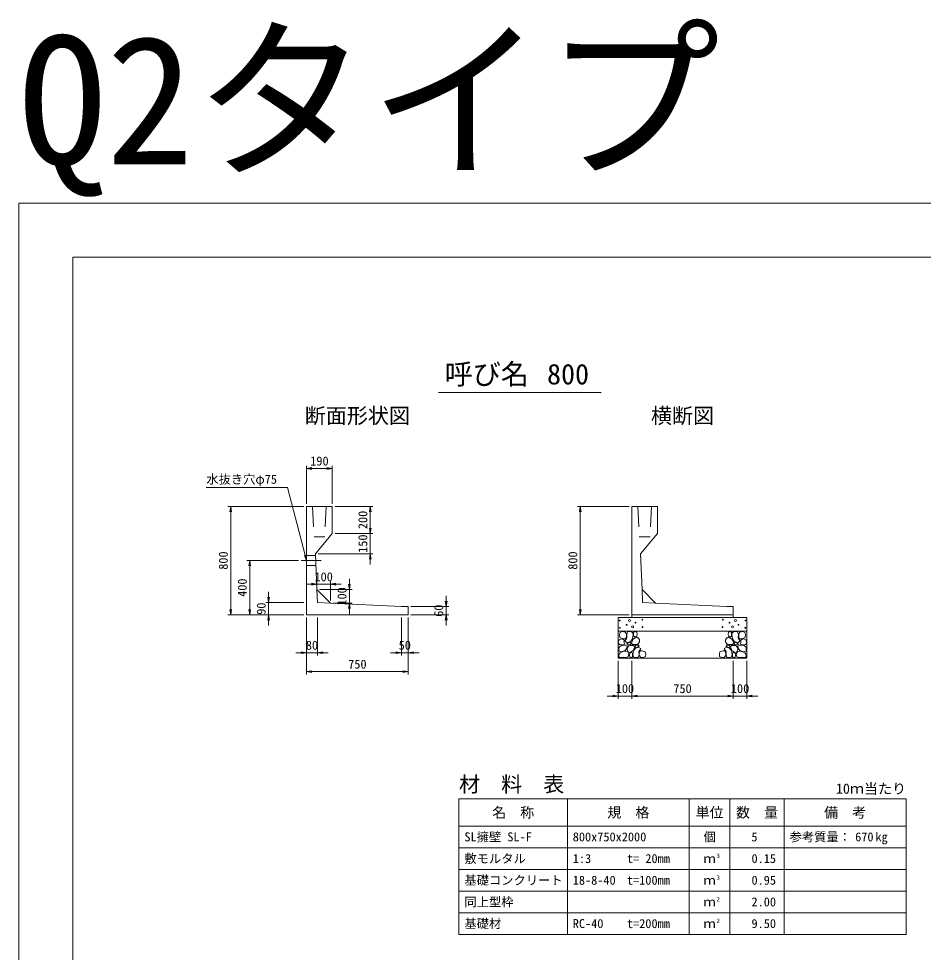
# Model space of a CAD drawing. Units: millimetres at full size, sheet at 1:25. Extents: x 0 to 16820, y 0 to 13241.
# Drawn here: x 0 to 6677, y 6348 to 13241 of the extents above; entities that cross this region are included whole.
import ezdxf
from ezdxf.enums import TextEntityAlignment as Align

# ---------------------------------------------------------------- set-up
doc = ezdxf.new("R2010")
doc.units = ezdxf.units.MM
doc.header["$LTSCALE"] = 25
doc.linetypes.add('CHAIN', pattern=[18.5, 12, -1.5, 3.5, -1.5])
doc.linetypes.add('DASHED_SPACED', pattern=[12, 6, -6])
for name, color, linetype, lineweight in [('D-BMK', 2, 'CHAIN', 13), ('D-DCR-HCHn', 4, 'Continuous', 9), ('D-MTR-FRAM', 7, 'Continuous', 13), ('D-MTR-LINE', 7, 'Continuous', 13), ('D-STR-DIM', 7, 'Continuous', 13), ('D-STR-STRn', 1, 'Continuous', 13), ('D-STR-TXT', 7, 'Continuous', 13), ('D-TTL', 2, 'Continuous', 13), ('D-TTL-TXT', 7, 'Continuous', 13)]:
    doc.layers.add(name, color=color, linetype=linetype, lineweight=lineweight)
doc.layers.add('D-MTR', color=7, linetype='Continuous')
doc.layers.add('D-MTR-TXT', color=7, linetype='Continuous')
doc.styles.add('ＭＳ ゴシック', font='')
doc.styles.get('ＭＳ ゴシック').set_extended_font_data('MS Gothic')

# ---------------------------------------------------------------- blocks, each defined once
blk = doc.blocks.new('open_arrow')
at = {"color": 0, "linetype": 'Continuous', "lineweight": -2}
blk.add_lwpolyline([(7.5, 1.25), (0, 0), (7.5, -1.25)], dxfattribs=at)

msp = doc.modelspace()

# ---------------------------------------------------------------- linework, layer by layer
at = {"layer": 'D-BMK'}
msp.add_line((2232.84, 9240), (2085, 9240), dxfattribs=at)
at = {"layer": 'D-DCR-HCHn'}
for points in [[(4476.2, 8711.59), (4455.4, 8716.22), (4436.9, 8706.97), (4434.59, 8686.17), (4439.21, 8669.99), (4462.33, 8663.05), (4478.51, 8663.05), (4485.44, 8674.61), (4485.44, 8700.04)], [(4494.69, 8713.91), (4487.76, 8693.1), (4490.07, 8669.99), (4473.89, 8644.56), (4494.69, 8633), (4517.8, 8644.56), (4531.67, 8663.05), (4536.3, 8693.1), (4531.67, 8709.28), (4517.8, 8716.22)], [(4538.61, 8709.28), (4538.61, 8681.55), (4550.16, 8674.61), (4561.72, 8681.55), (4564.03, 8697.73), (4561.72, 8711.59), (4545.54, 8716.22)], [(5261.39, 8709.28), (5261.39, 8681.55), (5249.84, 8674.61), (5238.28, 8681.55), (5235.97, 8697.73), (5238.28, 8711.59), (5254.46, 8716.22)], [(5305.31, 8713.91), (5312.24, 8693.1), (5309.93, 8669.99), (5326.11, 8644.56), (5305.31, 8633), (5282.2, 8644.56), (5268.33, 8663.05), (5263.7, 8693.1), (5268.33, 8709.28), (5282.2, 8716.22)], [(5323.8, 8711.59), (5344.6, 8716.22), (5363.1, 8706.97), (5365.41, 8686.17), (5360.79, 8669.99), (5337.67, 8663.05), (5321.49, 8663.05), (5314.56, 8674.61), (5314.56, 8700.04)], [(4432.28, 8653.81), (4425.35, 8633), (4434.59, 8619.14), (4457.71, 8616.82), (4473.49, 8623.6), (4466.95, 8639.94), (4471.58, 8649.18), (4462.33, 8658.43), (4448.46, 8663.05)], [(4499.31, 8633), (4487.76, 8623.76), (4492.38, 8616.82), (4508.56, 8616.82), (4515.49, 8619.14), (4520.12, 8628.38), (4513.18, 8635.32)], [(4533.98, 8658.43), (4522.43, 8630.69), (4531.67, 8619.14), (4559.41, 8619.14), (4570.97, 8623.76), (4582.53, 8639.94), (4582.53, 8653.81), (4570.97, 8672.3), (4557.1, 8674.61)], [(5266.02, 8658.43), (5277.57, 8630.69), (5268.33, 8619.14), (5240.59, 8619.14), (5229.03, 8623.76), (5217.47, 8639.94), (5217.47, 8653.81), (5229.03, 8672.3), (5242.9, 8674.61)], [(5300.69, 8633), (5312.24, 8623.76), (5307.62, 8616.82), (5291.44, 8616.82), (5284.51, 8619.14), (5279.88, 8628.38), (5286.82, 8635.32)], [(5367.72, 8653.81), (5374.65, 8633), (5365.41, 8619.14), (5342.29, 8616.82), (5326.51, 8623.6), (5333.05, 8639.94), (5328.42, 8649.18), (5337.67, 8658.43), (5351.54, 8663.05)], [(4476.16, 8577.01), (4493.28, 8602.69), (4491.14, 8609.11), (4467.59, 8615.53), (4446.19, 8613.39), (4431.21, 8600.55), (4429.07, 8585.57), (4431.21, 8570.59), (4448.33, 8566.31)], [(4484.72, 8523.5), (4499.7, 8529.92), (4503.98, 8551.33), (4495.42, 8566.31), (4480.44, 8570.59), (4461.17, 8568.45), (4439.77, 8559.89), (4429.07, 8547.05), (4429.07, 8532.06), (4435.49, 8523.5), (4461.17, 8525.64)], [(4536.08, 8577.01), (4546.78, 8602.69), (4538.22, 8613.39), (4512.54, 8613.39), (4501.84, 8609.11), (4491.14, 8594.13), (4491.14, 8581.29), (4501.84, 8564.17), (4514.68, 8562.03)], [(4531.8, 8529.92), (4531.8, 8555.61), (4521.1, 8562.03), (4510.4, 8555.61), (4508.26, 8540.62), (4510.4, 8527.78), (4525.38, 8523.5)], [(4572.47, 8525.64), (4578.89, 8544.91), (4576.75, 8566.31), (4591.73, 8589.85), (4572.47, 8600.55), (4551.06, 8589.85), (4538.22, 8572.73), (4533.94, 8544.91), (4538.22, 8529.92), (4551.06, 8523.5)], [(4568.19, 8600.55), (4578.89, 8609.11), (4574.61, 8615.53), (4559.62, 8615.53), (4553.2, 8613.39), (4548.92, 8604.83), (4555.34, 8598.41)], [(4589.59, 8527.78), (4608.85, 8523.5), (4625.97, 8532.06), (4628.11, 8551.33), (4623.83, 8566.31), (4602.43, 8572.73), (4587.45, 8572.73), (4581.03, 8562.03), (4581.03, 8538.48)], [(5210.41, 8527.78), (5191.15, 8523.5), (5174.03, 8532.06), (5171.89, 8551.33), (5176.17, 8566.31), (5197.57, 8572.73), (5212.55, 8572.73), (5218.97, 8562.03), (5218.97, 8538.48)], [(5227.53, 8525.64), (5221.11, 8544.91), (5223.25, 8566.31), (5208.27, 8589.85), (5227.53, 8600.55), (5248.94, 8589.85), (5261.78, 8572.73), (5266.06, 8544.91), (5261.78, 8529.92), (5248.94, 8523.5)], [(5231.81, 8600.55), (5221.11, 8609.11), (5225.39, 8615.53), (5240.38, 8615.53), (5246.8, 8613.39), (5251.08, 8604.83), (5244.66, 8598.41)], [(5263.92, 8577.01), (5253.22, 8602.69), (5261.78, 8613.39), (5287.46, 8613.39), (5298.16, 8609.11), (5308.86, 8594.13), (5308.86, 8581.29), (5298.16, 8564.17), (5285.32, 8562.03)], [(5268.2, 8529.92), (5268.2, 8555.61), (5278.9, 8562.03), (5289.6, 8555.61), (5291.74, 8540.62), (5289.6, 8527.78), (5274.62, 8523.5)], [(5315.28, 8523.5), (5300.3, 8529.92), (5296.02, 8551.33), (5304.58, 8566.31), (5319.56, 8570.59), (5338.83, 8568.45), (5360.23, 8559.89), (5370.93, 8547.05), (5370.93, 8532.06), (5364.51, 8523.5), (5338.83, 8525.64)], [(5323.84, 8577.01), (5306.72, 8602.69), (5308.86, 8609.11), (5332.41, 8615.53), (5353.81, 8613.39), (5368.79, 8600.55), (5370.93, 8585.57), (5368.79, 8570.59), (5351.67, 8566.31)]]:
    msp.add_lwpolyline(points, close=True, dxfattribs=at)
for centre, radius in [((4435.73, 8797.43), 3), ((4487.29, 8765.76), 3), ((4508.34, 8797.43), 7.5), ((4531.66, 8749.97), 7.5), ((4552.71, 8781.64), 3), ((4603.13, 8803.48), 3), ((5196.87, 8803.48), 3), ((5247.29, 8781.64), 3), ((5268.34, 8749.97), 7.5), ((5291.66, 8797.43), 7.5), ((5312.71, 8765.76), 3), ((5364.27, 8797.43), 3), ((4436.87, 8743.92), 3), ((4604.27, 8749.97), 3), ((5195.73, 8749.97), 3), ((5363.13, 8743.92), 3)]:
    msp.add_circle(centre, radius, dxfattribs=at)
at = {"layer": 'D-MTR-FRAM'}
for p, q in [((3250, 7480), (6550, 7480)), ((3250, 7480), (3250, 6480)), ((6550, 7480), (6550, 6480)), ((3250, 6480), (6550, 6480))]:
    msp.add_line(p, q, dxfattribs=at)
at = {"layer": 'D-MTR-LINE'}
for p, q in [((4050, 7480), (4050, 6480)), ((4950, 7480), (4950, 6480)), ((5250, 7480), (5250, 6480)), ((5650, 7480), (5650, 6480)), ((3250, 7280), (6550, 7280)), ((3250, 7120), (6550, 7120)), ((3250, 6960), (6550, 6960)), ((3250, 6800), (6550, 6800)), ((3250, 6640), (6550, 6640))]:
    msp.add_line(p, q, dxfattribs=at)
at = {"layer": 'D-STR-DIM'}
for p, q in [((2125, 9660), (2125, 9940)), ((2315, 9660), (2315, 9940)), ((2125, 9920), (2315, 9920)), ((2105, 9640), (1545, 9640)), ((1565, 8840), (1565, 9640)), ((2335, 9640), (2615, 9640)), ((2595, 9640), (2595, 9440)), ((4505, 9640), (4125, 9640)), ((4145, 8840), (4145, 9640)), ((2595, 9520), (2595, 9210)), ((2335, 9440), (2615, 9440)), ((2335, 9440), (2615, 9440)), ((2065, 9240), (1685, 9240)), ((1705, 8840), (1705, 9240)), ((2210.88, 9290), (2615, 9290)), ((2441.26, 9105.34), (2441.26, 8845.34)), ((2381.26, 9065.34), (2121.26, 9065.34)), ((2201.26, 9045.34), (2201.26, 9085.34)), ((2301.26, 8945.34), (2301.26, 9085.34)), ((1845, 8760), (1845, 9010)), ((2221.26, 9025.34), (2461.26, 9025.34)), ((3155, 8760), (3155, 8980)), ((2105, 8930), (1825, 8930)), ((2321.26, 8925.34), (2461.26, 8925.34)), ((2895, 8900), (3175, 8900)), ((2105, 8840), (1545, 8840)), ((2105, 8840), (1685, 8840)), ((2105, 8840), (1825, 8840)), ((2895, 8840), (3175, 8840)), ((4505, 8840), (4125, 8840)), ((2125, 8820), (2125, 8540)), ((2125, 8820), (2125, 8400)), ((2205, 8820), (2205, 8540)), ((2825, 8820), (2825, 8540)), ((2875, 8820), (2875, 8400)), ((2875, 8820), (2875, 8540)), ((2045, 8560), (2285, 8560)), ((2745, 8560), (2955, 8560)), ((4425, 8500), (4425, 8220)), ((4525, 8500), (4525, 8220)), ((4525, 8500), (4525, 8220)), ((5275, 8500), (5275, 8220)), ((5275, 8500), (5275, 8220)), ((5375, 8500), (5375, 8220)), ((2125, 8420), (2875, 8420)), ((4605, 8240), (4345, 8240)), ((4525, 8240), (5275, 8240)), ((5195, 8240), (5455, 8240))]:
    msp.add_line(p, q, dxfattribs=at)
at = {"layer": 'D-STR-STRn'}
for p, q in [((2125, 8840), (2125, 9640)), ((2125, 9640), (2315, 9640)), ((2315, 9640), (2315, 9440)), ((4525, 8840), (4525, 9640)), ((4525, 9640), (4715, 9640)), ((4715, 9640), (4715, 9440)), ((2190.88, 9290), (2315, 9440)), ((4590.88, 9290), (4715, 9440)), ((2190.88, 9290), (2201.26, 9025.34)), ((4590.88, 9290), (4601.26, 9025.34)), ((2201.26, 9025.34), (2301.26, 8925.34)), ((4601.26, 9025.34), (4701.26, 8925.34)), ((2301.26, 8925.34), (2825, 8900)), ((2825, 8900), (2875, 8900)), ((2875, 8900), (2875, 8840)), ((4701.26, 8925.34), (5225, 8900)), ((5225, 8900), (5275, 8900)), ((5275, 8900), (5275, 8840)), ((2125, 8840), (2875, 8840)), ((4525, 8840), (4525, 8820)), ((4525, 8840), (5275, 8840)), ((5275, 8840), (5275, 8820)), ((4425, 8520), (4425, 8820)), ((4425, 8820), (5375, 8820)), ((5375, 8820), (5375, 8520)), ((4425, 8720), (5375, 8720)), ((4425, 8520), (5375, 8520))]:
    msp.add_line(p, q, dxfattribs=at)
at = {"layer": 'D-STR-STRn', "linetype": 'DASHED_SPACED'}
for p, q in [((2170, 9640), (2180, 9415)), ((2270, 9640), (2260, 9415)), ((4570, 9640), (4580, 9415)), ((4670, 9640), (4660, 9415)), ((2180, 9415), (2260, 9415)), ((4580, 9415), (4660, 9415)), ((2125, 9277.5), (2191.37, 9277.5)), ((2125, 9202.5), (2194.31, 9202.5))]:
    msp.add_line(p, q, dxfattribs=at)
at = {"layer": 'D-STR-STRn', "color": 2, "linetype": 'DASHED_SPACED'}
for p, q in [((2201.26, 9025.34), (2205, 8930)), ((4601.26, 9025.34), (4605, 8930)), ((2205, 8930), (2301.26, 8925.34)), ((4605, 8930), (4701.26, 8925.34))]:
    msp.add_line(p, q, dxfattribs=at)
at = {"layer": 'D-STR-TXT'}
msp.add_line((1985, 9780), (1385, 9780), dxfattribs=at)
msp.add_lwpolyline([(2125, 9240), (2114.96, 9278.72), (1985, 9780)], dxfattribs=at)
at = {"layer": 'D-TTL'}
for points in [[(0, 0), (16820, 0), (16820, 11880), (0, 11880)], [(400, 400), (16420, 400), (16420, 11480), (400, 11480)]]:
    msp.add_lwpolyline(points, close=True, dxfattribs=at)
at = {"layer": 'D-TTL-TXT'}
msp.add_line((3100, 10480), (4300, 10480), dxfattribs=at)

# ---------------------------------------------------------------- block references
at = {"layer": 'D-STR-DIM', "xscale": 5.33, "yscale": 5.33}
for p in [(2125, 9920), (2301.26, 9065.34), (2205, 8560), (2875, 8560), (2125, 8420), (4525, 8240), (4525, 8240), (5375, 8240)]:
    msp.add_blockref('open_arrow', p, dxfattribs=at)
for p, rotation in [((2315, 9920), 180), ((1565, 9640), 270), ((2595, 9640), 270), ((4145, 9640), 270), ((2595, 9440), 90), ((2595, 9440), 90), ((1705, 9240), 270), ((2595, 9290), 270), ((2201.26, 9065.34), 180), ((2441.26, 9025.34), 90), ((1845, 8930), 90), ((2441.26, 8925.34), 270), ((3155, 8900), 90), ((1565, 8840), 90), ((1705, 8840), 90), ((1845, 8840), 270), ((3155, 8840), 270), ((4145, 8840), 90), ((2125, 8560), 180), ((2825, 8560), 180), ((2875, 8420), 180), ((4425, 8240), 180), ((5275, 8240), 180), ((5275, 8240), 180)]:
    msp.add_blockref('open_arrow', p, dxfattribs=dict(at, rotation=rotation))
at = {"layer": 'D-STR-TXT', "xscale": 5.33, "yscale": 5.33, "rotation": 104.5}
msp.add_blockref('open_arrow', (2125, 9240), dxfattribs=at)

# ---------------------------------------------------------------- texts
at = {"layer": 'D-MTR', "style": 'ＭＳ ゴシック'}
msp.add_text('材\u3000料\u3000表', height=113.9, dxfattribs=at).set_placement((3250, 7498.15), align=Align.BOTTOM_LEFT)
msp.add_text('10ｍ当たり', height=75.95, dxfattribs=at).set_placement((6550, 7495.43), align=Align.BOTTOM_RIGHT)
at = {"layer": 'D-MTR-TXT', "style": 'ＭＳ ゴシック'}
for s, height, p in [('名\u3000称', 75.95, (3650, 7380)), ('規\u3000格', 75.95, (4500, 7380)), ('単位', 75.95, (5100, 7380)), ('数\u3000量', 75.95, (5450, 7380)), ('備\u3000考', 75.95, (6100, 7380)), ('個', 66.46, (5100, 7200)), ('ｍ', 66.46, (5100, 7040)), ('ｍ', 66.46, (5100, 6880)), ('ｍ', 66.46, (5100, 6720)), ('ｍ', 66.46, (5100, 6560))]:
    msp.add_text(s, height=height, dxfattribs=at).set_placement(p, align=Align.MIDDLE_CENTER)
for s, p in [('SL擁壁 SL-F', (3290, 7200)), ('参考質量：    kg', (5690, 7200)), ('800x750x2000', (4090, 7200)), ('敷モルタル', (3290, 7040)), ('1:3', (4090, 7040)), ('t= 20mm', (4490, 7040)), ('基礎コンクリート', (3290, 6880)), ('18-8-40', (4090, 6880)), ('t=100mm', (4490, 6880)), ('同上型枠', (3290, 6720)), ('基礎材', (3290, 6560)), ('RC-40', (4090, 6560)), ('t=200mm', (4490, 6560))]:
    msp.add_text(s, height=66.46, dxfattribs=at).set_placement(p, align=Align.MIDDLE_LEFT)
for s, p in [('5', (5453.55, 7200)), ('670', (6310, 7200)), ('0.15', (5590, 7040)), ('0.95', (5590, 6880)), ('2.00', (5590, 6720)), ('9.50', (5590, 6560))]:
    msp.add_text(s, height=66.46, dxfattribs=at).set_placement(p, align=Align.MIDDLE_RIGHT)
for s, p in [('3', (5150, 7033.63)), ('3', (5150, 6873.63)), ('2', (5150, 6713.63)), ('2', (5150, 6553.63))]:
    msp.add_text(s, height=33.23, dxfattribs=at).set_placement(p, align=Align.BOTTOM_LEFT)
at = {"layer": 'D-STR-DIM', "style": 'ＭＳ ゴシック'}
for s, p in [('190', (2220, 9975)), ('100', (2251.26, 9120.34)), ('80', (2165, 8615)), ('50', (2850, 8615)), ('750', (2500, 8475)), ('100', (4475, 8295)), ('750', (4900, 8295)), ('100', (5325, 8295))]:
    msp.add_text(s, height=66.46, dxfattribs=at).set_placement(p, align=Align.MIDDLE_CENTER)
for s, p in [('200', (2540, 9540)), ('150', (2540, 9365)), ('800', (1510, 9240)), ('800', (4090, 9240)), ('400', (1650, 9040)), ('100', (2386.26, 8975.34)), ('90', (1790, 8885)), ('60', (3100, 8870))]:
    msp.add_text(s, height=66.46, rotation=90, dxfattribs=at).set_placement(p, align=Align.MIDDLE_CENTER)
at = {"layer": 'D-STR-TXT', "style": 'ＭＳ ゴシック'}
msp.add_text('水抜き穴φ75', height=66.46, dxfattribs=at).set_placement((1385, 9787.25), align=Align.BOTTOM_LEFT)
at = {"layer": 'D-TTL-TXT', "style": 'ＭＳ ゴシック'}
msp.add_text('Q2タイプ', height=949.4, dxfattribs=at).set_placement((0, 11880), align=Align.BOTTOM_LEFT)
for s, height, p in [('呼び名', 151.9, (3455, 10495)), ('800', 151.9, (4055, 10495)), ('断面形状図', 113.9, (2500, 10218.15)), ('横断図', 113.9, (4900, 10218.15))]:
    msp.add_text(s, height=height, dxfattribs=at).set_placement(p, align=Align.BOTTOM_CENTER)

doc.saveas('drawing.dxf')
